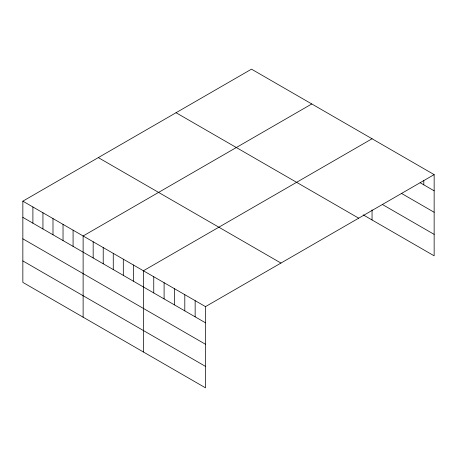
<?xml version="1.0" encoding="UTF-8"?>
<svg xmlns="http://www.w3.org/2000/svg" width="457" height="457" viewBox="0 0 457 457"><rect width="100%" height="100%" fill="white"/><g stroke="black" fill="none" stroke-linecap="round" stroke-linejoin="round"><path stroke-width="0.69" d="M22.85 201.171L205.501 306.624L205.501 387.839L22.85 282.386L22.85 201.171L251.499 69.161L434.15 174.614L434.15 255.829L363.184 214.859M311.771 103.962L83.123 235.972L83.123 317.187M372.049 138.762L143.401 270.767L143.401 351.987M205.501 306.624L434.15 174.614M420.149 182.726L434.15 190.815M401.275 193.288L434.15 212.271M382.4 204.496L434.15 234.372M176.042 112.725L358.694 218.178M98.306 157.608L280.958 263.061M22.85 217.366L205.501 322.819M22.85 238.822L205.501 344.275M22.85 260.93L205.501 366.383M423.799 180.612L423.799 184.839M372.049 209.917L372.049 219.977M195.15 300.649L195.15 316.844M184.799 294.674L184.799 310.869M174.448 288.698L174.448 304.893M164.103 282.717L164.103 298.918M153.752 276.742L153.752 292.943M133.353 264.969L133.353 281.169M123.31 259.17L123.31 275.365M113.262 253.367L113.262 269.567M103.219 247.568L103.219 263.769M93.171 241.77L93.171 257.965M73.08 230.168L73.08 246.369M63.032 224.37L63.032 240.571M52.989 218.572L52.989 234.767M42.941 212.768L42.941 228.968M32.898 206.97L32.898 223.17"/></g></svg>
